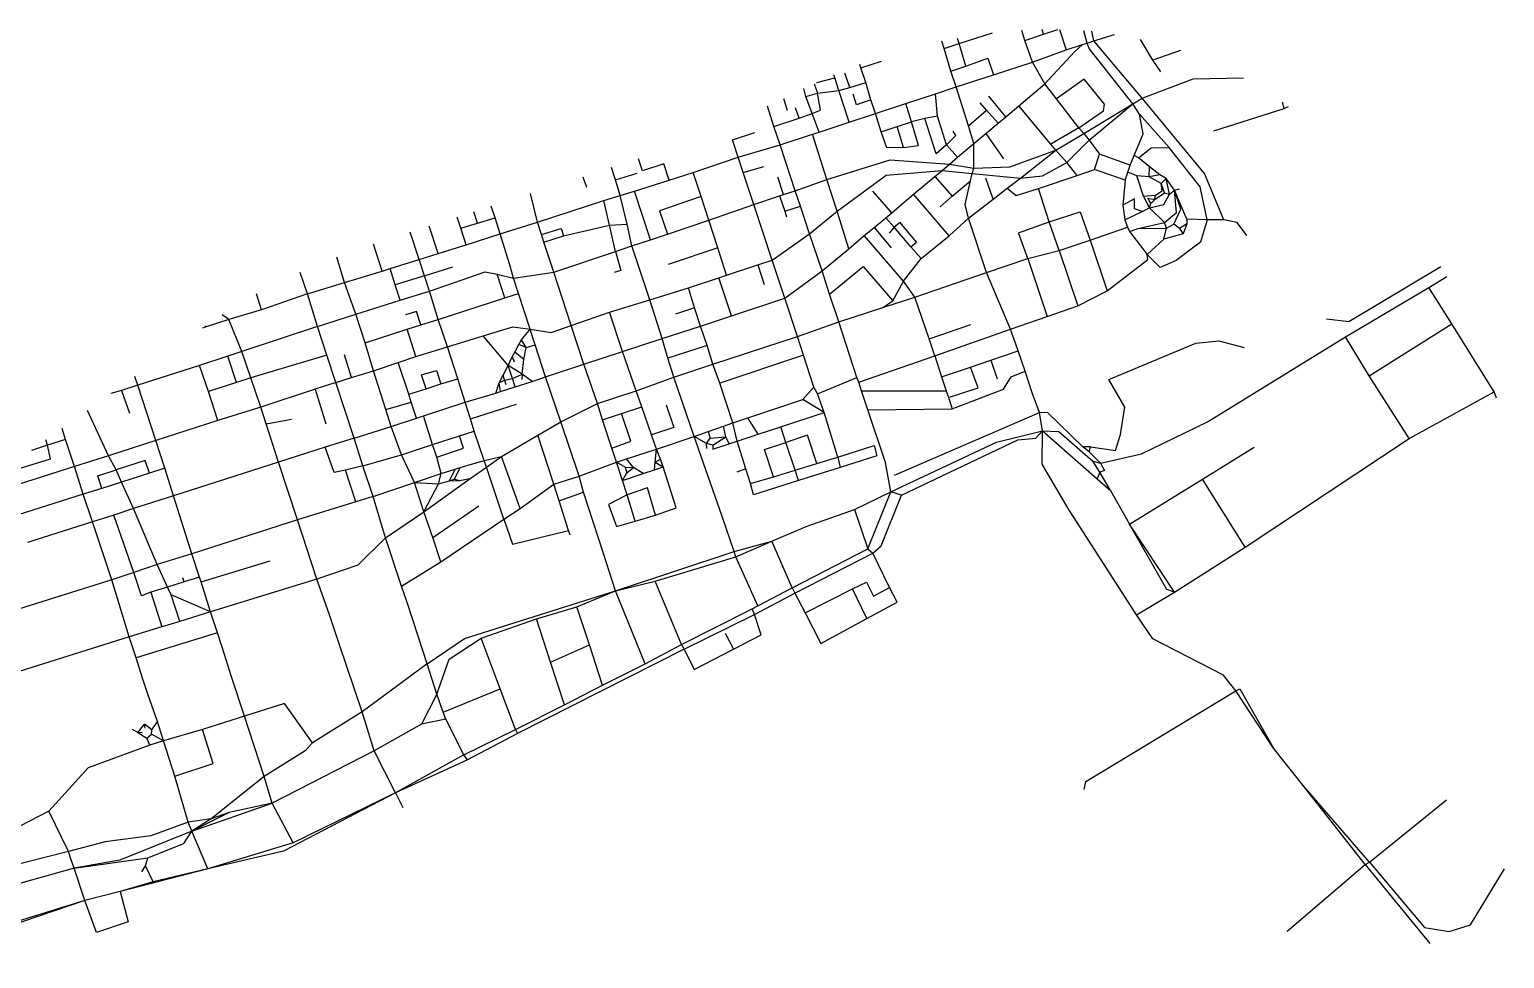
# Model space of a CAD drawing. Header units: metres. Extents: x 627817 to 633707, y 4830068 to 4835212.
# Drawn here: x 630000 to 633707, y 4832877 to 4835212 of the extents above; entities that cross this region are included whole.
import ezdxf

# ---------------------------------------------------------------- set-up
doc = ezdxf.new("R2010")
doc.units = ezdxf.units.M

msp = doc.modelspace()

# ---------------------------------------------------------------- linework, layer by layer
at = {"layer": 'ROADS'}
for points in [[(632336.3, 4835176.9), (632420.5, 4835204.1)], [(632501.5, 4835184.8), (632493.6, 4835209.5)], [(632501.5, 4835184.8), (632548.4, 4835200.8)], [(632548.4, 4835200.8), (632544.6, 4835212.2)], [(632548.4, 4835200.8), (632584.5, 4835212.2)], [(632588.7, 4835212), (632605.5, 4835160.7)], [(632657.8, 4835178.1), (632649.7, 4835209.1)], [(632674.9, 4835183.5), (632669.6, 4835208.1)], [(632674.9, 4835183.5), (632726.8, 4835199.8)], [(632298.8, 4835164.7), (632293.1, 4835183.1)], [(632298.8, 4835164.7), (632336.3, 4835176.9)], [(632315.5, 4835107.5), (632298.8, 4835164.7)], [(632336.3, 4835176.9), (632331.8, 4835189.9)], [(632353.2, 4835120.1), (632336.3, 4835176.9)], [(632521, 4835130.3), (632501.5, 4835184.8)], [(632605.5, 4835160.7), (632646.1, 4835174.4)], [(632626.9, 4835157.1), (632646.1, 4835174.4)], [(632646.1, 4835174.4), (632657.8, 4835178.1)], [(632657.8, 4835178.1), (632674.9, 4835183.5)], [(632662.6, 4835164.4), (632657.8, 4835178.1)], [(632772.5, 4835025.2), (632662.6, 4835164.4)], [(632796, 4835039.3), (632674.9, 4835183.5)], [(632822.9, 4835135.1), (632792.3, 4835187.5)], [(632089.4, 4835116), (632086.8, 4835124.2)], [(632089.4, 4835116), (632141.3, 4835132.6)], [(632353.2, 4835120.1), (632408.7, 4835140.3), (632422.7, 4835098.3)], [(632422.7, 4835098.3), (632521, 4835130.3)], [(632521, 4835130.3), (632605.5, 4835160.7)], [(632551.6, 4835076), (632521, 4835130.3)], [(632551.6, 4835076), (632626.9, 4835157.1)], [(632892.4, 4835159.3), (632822.9, 4835135.1)], [(632842.7, 4835106.1), (632822.9, 4835135.1)], [(631978.7, 4835079.3), (632024.2, 4835090.4)], [(632024.2, 4835090.4), (632022.6, 4835098.3)], [(632033.7, 4835058.6), (632024.2, 4835090.4)], [(632061.5, 4835066.2), (632048.8, 4835102.5)], [(632101.4, 4835078.8), (632089.4, 4835116)], [(632315.5, 4835107.5), (632353.2, 4835120.1)], [(632328.6, 4835067.7), (632315.5, 4835107.5)], [(632328.6, 4835067.7), (632422.7, 4835098.3)], [(632636.9, 4834965.4), (632699.3, 4835007.8), (632701.7, 4835024.6), (632650.4, 4835087.7), (632581.1, 4835037.7)], [(632796, 4835039.3), (632924.4, 4835088), (633050.6, 4835090.7)], [(631950.8, 4835043.5), (631946.2, 4835063.7)], [(631950.8, 4835043.5), (631980.1, 4835051.8)], [(631966.7, 4835000.9), (631988, 4835009.4), (631980.1, 4835051.8)], [(631971.8, 4835076), (631980.1, 4835051.8)], [(631980.1, 4835051.8), (632033.7, 4835058.6)], [(632033.7, 4835058.6), (632061.5, 4835066.2)], [(632059.5, 4834979), (632033.7, 4835058.6)], [(632061.5, 4835066.2), (632101.4, 4835078.8)], [(632114.2, 4835035.3), (632101.4, 4835078.8)], [(632202.3, 4835026), (632276.7, 4835050.3)], [(632276.7, 4835050.3), (632328.6, 4835067.7)], [(632282.2, 4834994.7), (632276.7, 4835050.3)], [(632359.7, 4834969.8), (632328.6, 4835067.7)], [(632486.4, 4835020.7), (632551.6, 4835076)], [(632581.1, 4835037.7), (632551.6, 4835076)], [(631870.6, 4834968.4), (631854.3, 4835019.7)], [(631894.8, 4835039.1), (631904, 4835009.8)], [(631934.1, 4834989.5), (631925.3, 4835015.7)], [(631966.7, 4835000.9), (631950.8, 4835043.5)], [(632114.2, 4835035.3), (632078.1, 4835023.2), (632070, 4835049.7)], [(632126.2, 4835000.7), (632114.2, 4835035.3)], [(632126.2, 4835000.7), (632202.3, 4835026)], [(632216.6, 4834980), (632202.3, 4835026)], [(632405.3, 4835009.7), (632389.2, 4835028.2)], [(632453.4, 4834992.9), (632410.8, 4835044.4)], [(632453.4, 4834992.9), (632486.4, 4835020.7)], [(632566.6, 4834923.7), (632486.4, 4835020.7)], [(632636.9, 4834965.4), (632581.1, 4835037.7)], [(632649.8, 4834950.6), (632772.5, 4835025.2)], [(632662.6, 4834934.2), (632772.5, 4835025.2)], [(632772.5, 4835025.2), (632785.2, 4835033.3)], [(632789.4, 4834999.7), (632772.5, 4835025.2)], [(632785.2, 4835033.3), (632796, 4835039.3)], [(633001.8, 4834733.4), (632953.1, 4834850), (632796, 4835039.3)], [(632976.1, 4834957.3), (633153.4, 4835014)], [(633153.4, 4835014), (633148.7, 4835029.2)], [(633153.4, 4835014), (633163.8, 4835018.3)], [(631870.6, 4834968.4), (631934.1, 4834989.5)], [(631934.1, 4834989.5), (631966.7, 4835000.9)], [(631984.4, 4834954), (631966.7, 4835000.9)], [(631984.4, 4834954), (632059.5, 4834979)], [(632059.5, 4834979), (632126.2, 4835000.7)], [(632140.7, 4834955.1), (632126.2, 4835000.7)], [(632180.5, 4834968.3), (632216.6, 4834980)], [(632196.7, 4834915.9), (632234.1, 4834920.5), (632216.6, 4834980)], [(632250, 4834988.5), (632216.6, 4834980)], [(632282.2, 4834994.7), (632250, 4834988.5)], [(632304.6, 4834922.6), (632278.2, 4834899.3), (632250, 4834988.5)], [(632304.6, 4834922.6), (632282.2, 4834994.7)], [(632359.7, 4834969.8), (632405.3, 4835009.7)], [(632403.4, 4834950.7), (632434.5, 4834977)], [(632434.5, 4834977), (632405.3, 4835009.7)], [(632434.5, 4834977), (632453.4, 4834992.9)], [(632776.5, 4834895.5), (632798.9, 4834950.2), (632789.4, 4834999.7)], [(632864.3, 4834915.8), (632789.4, 4834999.7)], [(631781, 4834891), (631766.5, 4834935.1), (631822.9, 4834953.3)], [(631886.4, 4834922), (631870.6, 4834968.4)], [(631886.4, 4834922), (631967.9, 4834948.8)], [(631967.9, 4834948.8), (631984.4, 4834954)], [(632004.2, 4834835.1), (631967.9, 4834948.8)], [(632140.7, 4834955.1), (632180.5, 4834968.3)], [(632196.7, 4834915.9), (632154.5, 4834914.7), (632140.7, 4834955.1)], [(632196.7, 4834915.9), (632180.5, 4834968.3)], [(632304.6, 4834922.6), (632328.1, 4834945.8), (632321.5, 4834956.3)], [(632373.3, 4834926), (632359.7, 4834969.8)], [(632373.3, 4834926), (632403.4, 4834950.7)], [(632403.4, 4834950.7), (632447.8, 4834887.1)], [(632636.9, 4834965.4), (632566.6, 4834923.7)], [(632579.6, 4834908.8), (632649.8, 4834950.6)], [(632649.8, 4834950.6), (632636.9, 4834965.4)], [(632649.8, 4834950.6), (632662.6, 4834934.2)], [(631781, 4834891), (631886.4, 4834922)], [(631924.4, 4834806.8), (631886.4, 4834922)], [(632332.2, 4834891.1), (632304.6, 4834922.6)], [(632332.2, 4834891.1), (632373.3, 4834926)], [(632373.4, 4834863.4), (632373.3, 4834926)], [(632373.4, 4834863.4), (632463.5, 4834866.9), (632579.6, 4834908.8)], [(632490.8, 4834838.2), (632579.6, 4834908.8)], [(632579.6, 4834908.8), (632566.6, 4834923.7)], [(632606.9, 4834877.9), (632579.6, 4834908.8)], [(632606.9, 4834877.9), (632662.6, 4834934.2)], [(632662.6, 4834934.2), (632689, 4834898.9)], [(632787.1, 4834890), (632818.9, 4834914.9), (632864.3, 4834915.8)], [(632959.2, 4834734), (632942.1, 4834816.7), (632864.3, 4834915.8)], [(631472.6, 4834834.1), (631462.6, 4834865.2)], [(631607.2, 4834833.5), (631594, 4834874.7), (631540.8, 4834857.3), (631530.3, 4834887)], [(631668.2, 4834852.9), (631781, 4834891)], [(631793.3, 4834852.4), (631781, 4834891)], [(631793.3, 4834852.4), (631845.4, 4834868.1)], [(632004.2, 4834835.1), (632162.9, 4834884.7), (632312, 4834873.7)], [(632293.8, 4834858.1), (632312, 4834873.7)], [(632312, 4834873.7), (632332.2, 4834891.1)], [(632312, 4834873.7), (632373.4, 4834863.4)], [(632490.8, 4834838.2), (632545.7, 4834844.8), (632606.9, 4834877.9)], [(632632.9, 4834845.4), (632606.9, 4834877.9)], [(632676.7, 4834860.6), (632689, 4834898.9)], [(632766.1, 4834870.8), (632689, 4834898.9)], [(632760.2, 4834853.4), (632766.1, 4834870.8)], [(632766.1, 4834870.8), (632776.5, 4834895.5)], [(632787.1, 4834890), (632776.5, 4834895.5)], [(632814.5, 4834867), (632787.1, 4834890)], [(632813.6, 4834841.5), (632814.5, 4834867)], [(632841, 4834847.1), (632814.5, 4834867)], [(631390.9, 4834842.2), (631399.8, 4834815.7)], [(631472.6, 4834834.1), (631527.2, 4834851)], [(631484.1, 4834794.6), (631472.6, 4834834.1)], [(631520.3, 4834805.9), (631607.2, 4834833.5)], [(631607.2, 4834833.5), (631668.2, 4834852.9)], [(631687.8, 4834792.2), (631668.2, 4834852.9)], [(631820.4, 4834772.4), (631793.3, 4834852.4)], [(631894.6, 4834797.5), (631880.5, 4834841.4)], [(631924.4, 4834806.8), (632004.2, 4834835.1)], [(632029.5, 4834755.8), (632004.2, 4834835.1)], [(632029.5, 4834755.8), (632152.6, 4834846.5), (632293.8, 4834858.1)], [(632221.2, 4834798.1), (632275.6, 4834843.1)], [(632275.6, 4834843.1), (632293.8, 4834858.1)], [(632275.6, 4834843.1), (632318.6, 4834793.3)], [(632293.8, 4834858.1), (632369.3, 4834850.2)], [(632318.6, 4834793.3), (632364.5, 4834831.8)], [(632360.1, 4834738.1), (632351.6, 4834772.6), (632364.5, 4834831.8)], [(632364.5, 4834831.8), (632369.3, 4834850.2)], [(632369.3, 4834850.2), (632373.4, 4834863.4)], [(632369.3, 4834850.2), (632490.8, 4834838.2)], [(632421.4, 4834785.5), (632403.6, 4834838.4)], [(632456.8, 4834813.6), (632490.8, 4834838.2)], [(632535.4, 4834812.6), (632632.9, 4834845.4)], [(632632.9, 4834845.4), (632676.7, 4834860.6)], [(632753.4, 4834833.5), (632676.7, 4834860.6)], [(632753.4, 4834833.5), (632747.9, 4834770.7)], [(632753.4, 4834833.5), (632760.2, 4834853.4)], [(632782.5, 4834844.8), (632760.2, 4834853.4)], [(632799.5, 4834793.3), (632782.5, 4834844.8)], [(632813.6, 4834841.5), (632782.5, 4834844.8)], [(632841, 4834847.1), (632813.6, 4834841.5)], [(632843.8, 4834825.1), (632813.6, 4834841.5)], [(632856.6, 4834837.3), (632841, 4834847.1)], [(632843.8, 4834825.1), (632856.6, 4834837.3)], [(632864.5, 4834798.6), (632856.6, 4834837.3)], [(632877.5, 4834808.1), (632856.6, 4834837.3)], [(631276.7, 4834728.3), (631259.4, 4834800.1)], [(631443.6, 4834782.6), (631484.1, 4834794.6)], [(631484.1, 4834794.6), (631520.3, 4834805.9)], [(631502.2, 4834722.9), (631484.1, 4834794.6)], [(631560.3, 4834683.4), (631520.3, 4834805.9)], [(631687.8, 4834792.2), (631583.6, 4834756.7), (631603.2, 4834698)], [(631707.6, 4834733.3), (631687.8, 4834792.2)], [(631820.4, 4834772.4), (631884.8, 4834794.2)], [(631884.8, 4834794.2), (631894.6, 4834797.5)], [(631884.8, 4834794.2), (631897.9, 4834755.6)], [(631894.6, 4834797.5), (631924.4, 4834806.8)], [(631937.2, 4834768.5), (631924.4, 4834806.8)], [(632166.8, 4834751.6), (632119.8, 4834805.8)], [(632166.8, 4834751.6), (632221.2, 4834798.1)], [(632310.9, 4834693.6), (632221.2, 4834798.1)], [(632318.6, 4834793.3), (632288.7, 4834766.8)], [(632421.4, 4834785.5), (632456.8, 4834813.6)], [(632456.8, 4834813.6), (632479.4, 4834795.1), (632535.4, 4834812.6)], [(632562.9, 4834728.4), (632535.4, 4834812.6)], [(632799.5, 4834793.3), (632829.3, 4834796.2)], [(632814.3, 4834764.3), (632799.5, 4834793.3)], [(632814.3, 4834764.3), (632850.3, 4834772.2), (632864.5, 4834798.6)], [(632828.1, 4834785), (632852.1, 4834801.7)], [(632828.1, 4834785), (632829.3, 4834796.2)], [(632829.3, 4834796.2), (632846.5, 4834806.5), (632843.8, 4834825.1)], [(632852.1, 4834801.7), (632843.8, 4834825.1)], [(632852.1, 4834801.7), (632864.5, 4834798.6)], [(632852.4, 4834727.5), (632882.2, 4834752.2), (632877.5, 4834808.1)], [(632864.5, 4834798.6), (632877.5, 4834808.1)], [(632875.7, 4834722.8), (632893.1, 4834760.9), (632877.5, 4834808.1)], [(632877.5, 4834808.1), (632889.7, 4834811.5)], [(632908.5, 4834735.6), (632877.5, 4834808.1)], [(631125.6, 4834725.6), (631116.7, 4834754.2)], [(631170.2, 4834739.1), (631160.4, 4834768.3)], [(631276.7, 4834728.3), (631443.6, 4834782.6)], [(631457.7, 4834720.6), (631443.6, 4834782.6)], [(631707.6, 4834733.3), (631820.4, 4834772.4)], [(631866.6, 4834632.2), (631820.4, 4834772.4)], [(631897.9, 4834755.6), (631937.2, 4834768.5)], [(631897.9, 4834755.6), (631902.3, 4834741.7)], [(631960.2, 4834698.3), (631937.2, 4834768.5)], [(631960.2, 4834698.3), (632029.5, 4834755.8)], [(632059, 4834661), (632029.5, 4834755.8)], [(632360.1, 4834738.1), (632421.4, 4834785.5)], [(632562.9, 4834728.4), (632640.2, 4834753.7), (632665.4, 4834682.7)], [(632796.6, 4834754.8), (632777.3, 4834761.8), (632777, 4834786.3), (632747.9, 4834770.7)], [(632747.9, 4834770.7), (632752.8, 4834733.6)], [(632752.8, 4834733.6), (632796.6, 4834754.8)], [(632796.6, 4834754.8), (632814.3, 4834764.3)], [(632818.2, 4834774.8), (632810.7, 4834787.9), (632828.1, 4834785)], [(632814.3, 4834764.3), (632818.2, 4834774.8)], [(632852.4, 4834727.5), (632814.3, 4834764.3)], [(632818.2, 4834774.8), (632828.1, 4834785)], [(631027.3, 4834648.9), (631004.8, 4834718.1)], [(631084, 4834713), (631075, 4834740.8)], [(631084, 4834713), (631125.6, 4834725.6)], [(631125.6, 4834725.6), (631170.2, 4834739.1)], [(631182.9, 4834698.8), (631170.2, 4834739.1)], [(631182.9, 4834698.8), (631276.7, 4834728.3)], [(631286.4, 4834697), (631276.7, 4834728.3)], [(631342.1, 4834693.3), (631457.7, 4834720.6)], [(631457.7, 4834720.6), (631502.2, 4834722.9)], [(631472.8, 4834654.5), (631457.7, 4834720.6)], [(631514, 4834668.5), (631502.2, 4834722.9)], [(631603.2, 4834698), (631707.6, 4834733.3)], [(631729.8, 4834663.8), (631707.6, 4834733.3)], [(632122.5, 4834714.4), (632152, 4834739.1)], [(632152, 4834739.1), (632166.8, 4834751.6)], [(632172.6, 4834715.2), (632152, 4834739.1)], [(632214.7, 4834665.8), (632229.1, 4834678), (632187.9, 4834727), (632172.6, 4834715.2)], [(632310.9, 4834693.6), (632360.1, 4834738.1)], [(632404.8, 4834601.5), (632360.1, 4834738.1)], [(632508.5, 4834636.5), (632485.5, 4834700.9), (632562.9, 4834728.4)], [(632587.9, 4834656.4), (632562.9, 4834728.4)], [(632752.8, 4834733.6), (632759.1, 4834715)], [(632786.1, 4834711.8), (632852.4, 4834727.5)], [(632959.2, 4834734), (632942.7, 4834677.3), (632881.3, 4834631.5), (632841.2, 4834613.8), (632809, 4834646.6)], [(632857.3, 4834713), (632852.4, 4834727.5)], [(632857.3, 4834713), (632875.7, 4834722.8)], [(632890.2, 4834712.3), (632875.7, 4834722.8)], [(632908.4, 4834724), (632890.2, 4834712.3)], [(632908.4, 4834724), (632899.2, 4834699)], [(632908.5, 4834735.6), (632908.4, 4834724)], [(632959.2, 4834734), (632908.5, 4834735.6)], [(632977.2, 4834733.5), (632959.2, 4834734)], [(633001.8, 4834733.4), (632977.2, 4834733.5)], [(633059, 4834694.2), (633034.8, 4834726.7), (633001.8, 4834733.4)], [(630979.6, 4834633.8), (630956.8, 4834702.6)], [(631097.6, 4834671.3), (631084, 4834713)], [(631097.6, 4834671.3), (631182.9, 4834698.8)], [(631206.2, 4834623), (631182.9, 4834698.8)], [(631286.4, 4834697), (631335.8, 4834712.4), (631342.1, 4834693.3)], [(631292.9, 4834677.8), (631286.4, 4834697)], [(631292.9, 4834677.8), (631342.1, 4834693.3)], [(631514, 4834668.5), (631560.3, 4834683.4)], [(631560.3, 4834683.4), (631603.2, 4834698)], [(631866.6, 4834632.2), (631960.2, 4834698.3)], [(631991.7, 4834605.4), (631960.2, 4834698.3)], [(632059, 4834661), (632098, 4834694.1)], [(632098, 4834694.1), (632122.5, 4834714.4)], [(632196.6, 4834579.3), (632098, 4834694.1)], [(632122.5, 4834714.4), (632165.8, 4834663.1)], [(632172.6, 4834715.2), (632160.3, 4834699.9)], [(632214.7, 4834665.8), (632172.6, 4834715.2)], [(632240.9, 4834636.3), (632310.9, 4834693.6)], [(632587.9, 4834656.4), (632665.4, 4834682.7)], [(632665.4, 4834682.7), (632759.1, 4834715)], [(632665.4, 4834682.7), (632708.5, 4834555.6)], [(632759.1, 4834715), (632764.2, 4834704.8)], [(632764.2, 4834704.8), (632786.1, 4834711.8)], [(632764.2, 4834704.8), (632809, 4834646.6)], [(632786.1, 4834711.8), (632857.3, 4834713)], [(632809, 4834646.6), (632850.9, 4834685.6)], [(632850.9, 4834685.6), (632857.3, 4834713)], [(632899.2, 4834699), (632850.9, 4834685.6)], [(632890.2, 4834712.3), (632899.2, 4834699)], [(630886.6, 4834604.6), (630864.6, 4834672.9)], [(630979.6, 4834633.8), (631027.3, 4834648.9)], [(631027.3, 4834648.9), (631097.6, 4834671.3)], [(631317.5, 4834602.5), (631292.9, 4834677.8)], [(631317.5, 4834602.5), (631472.8, 4834654.5)], [(631472.8, 4834654.5), (631486, 4834606.8), (631469.5, 4834601.4)], [(631472.8, 4834654.5), (631514, 4834668.5)], [(631558.8, 4834532.9), (631514, 4834668.5)], [(631729.8, 4834663.8), (631605.4, 4834621.8)], [(631752, 4834594.4), (631729.8, 4834663.8)], [(631991.7, 4834605.4), (632059, 4834661)], [(632240.9, 4834636.3), (632214.7, 4834665.8)], [(632508.5, 4834636.5), (632587.9, 4834656.4)], [(632587.9, 4834656.4), (632634.6, 4834517.3)], [(632708.5, 4834555.6), (632810.6, 4834634.4), (632809, 4834646.6)], [(630792, 4834576.2), (630772.2, 4834639.8)], [(630886.6, 4834604.6), (630906.3, 4834611.3)], [(630906.3, 4834611.3), (630979.6, 4834633.8)], [(630919.1, 4834570.6), (630906.3, 4834611.3)], [(630992.8, 4834593.3), (630979.6, 4834633.8)], [(630992.8, 4834593.3), (631063.6, 4834615.6)], [(631216.2, 4834587), (631206.2, 4834623)], [(631752, 4834594.4), (631830.4, 4834620.9)], [(631830.4, 4834620.9), (631866.6, 4834632.2)], [(631830.4, 4834620.9), (631846.2, 4834571)], [(631898.5, 4834536.6), (631866.6, 4834632.2)], [(631898.5, 4834536.6), (631991.7, 4834605.4)], [(632010.7, 4834547), (631991.7, 4834605.4)], [(632010.7, 4834547), (632095.4, 4834616.6), (632169.6, 4834530.6)], [(632196.6, 4834579.3), (632240.9, 4834636.3)], [(632404.8, 4834601.5), (632508.5, 4834636.5)], [(632508.5, 4834636.5), (632557.2, 4834491.2)], [(633259.7, 4834484.7), (633315.4, 4834478.2), (633546.8, 4834616.2)], [(630698.5, 4834547.5), (630680, 4834601.6)], [(630698.5, 4834547.5), (630792, 4834576.2)], [(630792, 4834576.2), (630886.6, 4834604.6)], [(630820.4, 4834496.9), (630792, 4834576.2)], [(630992.8, 4834593.3), (630919.1, 4834570.6)], [(630931.6, 4834531.9), (630919.1, 4834570.6)], [(631005.2, 4834554.6), (630992.8, 4834593.3)], [(631005.2, 4834554.6), (631145.5, 4834603.3)], [(631145.5, 4834603.3), (631175, 4834597.6)], [(631195, 4834537.6), (631175, 4834597.6)], [(631175, 4834597.6), (631216.2, 4834587)], [(631216.2, 4834587), (631317.5, 4834602.5)], [(631229.1, 4834548.6), (631216.2, 4834587)], [(631361.6, 4834468.4), (631317.5, 4834602.5)], [(631655.8, 4834563.2), (631732.2, 4834588)], [(631732.2, 4834588), (631752, 4834594.4)], [(631764.4, 4834492.3), (631732.2, 4834588)], [(632169.6, 4834530.6), (632196.6, 4834579.3)], [(632225.2, 4834539.8), (632196.6, 4834579.3)], [(632225.2, 4834539.8), (632404.8, 4834601.5)], [(632465.4, 4834459.2), (632404.8, 4834601.5)], [(633516.6, 4834563.8), (633561.5, 4834591.6)], [(630582.9, 4834507.9), (630570.2, 4834547.9)], [(630698.5, 4834547.5), (630582.9, 4834507.9)], [(630724, 4834465.7), (630698.5, 4834547.5)], [(630820.4, 4834496.9), (630931.6, 4834531.9)], [(630931.6, 4834531.9), (631005.2, 4834554.6)], [(631026.9, 4834483.5), (631005.2, 4834554.6)], [(631026.9, 4834483.5), (631195, 4834537.6)], [(631195, 4834537.6), (631229.1, 4834548.6)], [(631257.9, 4834458.9), (631229.1, 4834548.6)], [(631458, 4834501.6), (631558.8, 4834532.9)], [(631558.8, 4834532.9), (631655.8, 4834563.2)], [(631589.6, 4834435.3), (631558.8, 4834532.9)], [(631671.6, 4834512.3), (631655.8, 4834563.2)], [(631764.4, 4834492.3), (631898.5, 4834536.6)], [(631930.2, 4834440.8), (631898.5, 4834536.6)], [(632033.7, 4834477.2), (632010.7, 4834547)], [(632144.7, 4834513.6), (632225.2, 4834539.8)], [(632260.7, 4834434.4), (632225.2, 4834539.8)], [(632634.6, 4834517.3), (632708.5, 4834555.6)], [(633307.5, 4834439.9), (633516.6, 4834563.8)], [(633574, 4834472.8), (633516.6, 4834563.8)], [(630501.3, 4834483), (630484.3, 4834495.1)], [(630582.9, 4834507.9), (630501.3, 4834483)], [(630724, 4834465.7), (630820.4, 4834496.9)], [(630843.5, 4834424.8), (630820.4, 4834496.9)], [(630983.7, 4834470), (630972.8, 4834503.8), (630945.1, 4834495)], [(631361.6, 4834468.4), (631458, 4834501.6)], [(631490.7, 4834403.2), (631458, 4834501.6)], [(631671.6, 4834512.3), (631623.4, 4834496.5)], [(631686.5, 4834466.8), (631671.6, 4834512.3)], [(632033.7, 4834477.2), (632144.7, 4834513.6)], [(632144.7, 4834513.6), (632169.6, 4834530.6)], [(632557.2, 4834491.2), (632634.6, 4834517.3)], [(630441.9, 4834464.1), (630434.9, 4834461.9)], [(630501.3, 4834483), (630441.9, 4834464.1)], [(630441.9, 4834464.1), (630442.4, 4834467.2)], [(630533.9, 4834403.2), (630501.3, 4834483)], [(630724, 4834465.7), (630533.9, 4834403.2)], [(630747.2, 4834393.5), (630724, 4834465.7)], [(630843.5, 4834424.8), (630949.2, 4834458.7)], [(630949.2, 4834458.7), (630983.7, 4834470)], [(630971.2, 4834389.9), (630949.2, 4834458.7)], [(630983.7, 4834470), (631026.9, 4834483.5)], [(631050.5, 4834414.9), (631026.9, 4834483.5)], [(631139.8, 4834442.1), (631215.1, 4834464.7), (631257.9, 4834458.9)], [(631236.1, 4834432.5), (631257.9, 4834458.9)], [(631265.5, 4834434.9), (631257.9, 4834458.9)], [(631257.9, 4834458.9), (631311, 4834450.9)], [(631311, 4834450.9), (631361.6, 4834468.4)], [(631392.9, 4834371.3), (631361.6, 4834468.4)], [(631589.6, 4834435.3), (631686.5, 4834466.8)], [(631686.5, 4834466.8), (631764.4, 4834492.3)], [(631702.8, 4834418.2), (631686.5, 4834466.8)], [(631930.2, 4834440.8), (632033.7, 4834477.2)], [(632079.5, 4834337.2), (632033.7, 4834477.2)], [(632260.7, 4834434.4), (632365.9, 4834470.7)], [(632275, 4834391.9), (632465.4, 4834459.2)], [(632465.4, 4834459.2), (632557.2, 4834491.2)], [(632484.7, 4834404.5), (632465.4, 4834459.2)], [(633366.3, 4834341.4), (633574, 4834472.8)], [(633680.8, 4834301.5), (633574, 4834472.8)], [(630864.7, 4834354), (630843.5, 4834424.8)], [(631050.5, 4834414.9), (631139.8, 4834442.1)], [(631202.8, 4834368), (631139.8, 4834442.1)], [(631219.9, 4834401), (631229.8, 4834420.2)], [(631229.8, 4834420.2), (631236.1, 4834432.5)], [(631248.3, 4834412.8), (631229.8, 4834420.2)], [(631248.3, 4834412.8), (631236.1, 4834432.5)], [(631270.8, 4834419.4), (631265.5, 4834434.9)], [(631490.7, 4834403.2), (631589.6, 4834435.3)], [(631604.5, 4834386.2), (631589.6, 4834435.3)], [(631717, 4834370.8), (631930.2, 4834440.8)], [(631944.8, 4834393.9), (631930.2, 4834440.8)], [(632275, 4834391.9), (632260.7, 4834434.4)], [(632666.6, 4834163.3), (632729.4, 4834154.3), (632742.1, 4834194), (632752.5, 4834262.8), (632712.7, 4834332.3), (632931, 4834423.6), (632989.2, 4834429.9), (633052.7, 4834412.8)], [(632691.9, 4834122.2), (632794.2, 4834145.3), (632960.4, 4834225.9), (633307.5, 4834439.9)], [(633366.3, 4834341.4), (633307.5, 4834439.9)], [(630498.4, 4834391.5), (630427.1, 4834367.6)], [(630533.9, 4834403.2), (630498.4, 4834391.5)], [(630519.9, 4834325.1), (630498.4, 4834391.5)], [(630556.4, 4834336.5), (630533.9, 4834403.2)], [(630747.2, 4834393.5), (630556.4, 4834336.5)], [(630770, 4834324.7), (630747.2, 4834393.5)], [(630809.3, 4834337.7), (630791.4, 4834394.6)], [(630926.6, 4834375.5), (630971.2, 4834389.9)], [(630971.2, 4834389.9), (631050.5, 4834414.9)], [(631076.6, 4834334.5), (631050.5, 4834414.9)], [(631202.8, 4834368), (631213.4, 4834389.2)], [(631213.4, 4834389.2), (631219.9, 4834401)], [(631213.4, 4834389.2), (631218.4, 4834376.9)], [(631242.2, 4834382.7), (631219.9, 4834401)], [(631238.2, 4834345.6), (631242.2, 4834382.7)], [(631242.2, 4834382.7), (631248.3, 4834412.8)], [(631248.3, 4834412.8), (631270.8, 4834419.4)], [(631296.9, 4834339.1), (631270.8, 4834419.4)], [(631392.9, 4834371.3), (631490.7, 4834403.2)], [(631524.9, 4834303.7), (631490.7, 4834403.2)], [(631702.8, 4834418.2), (631604.5, 4834386.2)], [(631619.5, 4834338.3), (631604.5, 4834386.2)], [(631717, 4834370.8), (631702.8, 4834418.2)], [(631944.8, 4834393.9), (631734.6, 4834323.2)], [(631970.8, 4834313.6), (631944.8, 4834393.9)], [(632083.8, 4834325.5), (632275, 4834391.9)], [(632275, 4834391.9), (632292.3, 4834339.3)], [(632415.7, 4834381.1), (632484.7, 4834404.5)], [(632501.9, 4834353.1), (632484.7, 4834404.5)], [(630427.1, 4834367.6), (630272, 4834318.5)], [(630449.7, 4834302.4), (630427.1, 4834367.6)], [(630809.3, 4834337.7), (630864.7, 4834354)], [(630864.7, 4834354), (630926.6, 4834375.5)], [(630896, 4834256.8), (630864.7, 4834354)], [(630953, 4834296), (630926.6, 4834375.5)], [(630996.9, 4834309.3), (630985, 4834344.6), (631022.8, 4834355.4), (631033.4, 4834321.2)], [(631190.1, 4834343), (631202.8, 4834368)], [(631213.5, 4834335.3), (631202.8, 4834368)], [(631238.2, 4834345.6), (631202.8, 4834368)], [(631213.5, 4834335.3), (631238.2, 4834345.6)], [(631238.2, 4834345.6), (631237.5, 4834332.9)], [(631263.2, 4834327.5), (631238.2, 4834345.6)], [(631296.9, 4834339.1), (631392.9, 4834371.3)], [(631427.8, 4834272.1), (631392.9, 4834371.3)], [(631619.5, 4834338.3), (631717, 4834370.8)], [(631734.6, 4834323.2), (631717, 4834370.8)], [(632292.3, 4834339.3), (632364.5, 4834363.7)], [(632309.4, 4834287), (632383.9, 4834311.7), (632364.5, 4834363.7)], [(632318.6, 4834259.1), (632448.1, 4834307.8), (632466.8, 4834339), (632501.9, 4834353.1)], [(632364.5, 4834363.7), (632415.7, 4834381.1)], [(632415.7, 4834381.1), (632431.7, 4834333.8)], [(632519.6, 4834298.9), (632501.9, 4834353.1)], [(630272, 4834318.5), (630231.1, 4834305.2)], [(630272, 4834318.5), (630265.2, 4834339.7)], [(630317.5, 4834179.3), (630272, 4834318.5)], [(630519.9, 4834325.1), (630449.7, 4834302.4)], [(630556.4, 4834336.5), (630519.9, 4834325.1)], [(630581.3, 4834263), (630556.4, 4834336.5)], [(630770, 4834324.7), (630718.1, 4834308)], [(630770, 4834324.7), (630809.3, 4834337.7)], [(630815.7, 4834185.1), (630770, 4834324.7)], [(630953, 4834296), (630996.9, 4834309.3)], [(630996.9, 4834309.3), (631033.4, 4834321.2)], [(631033.4, 4834321.2), (631076.6, 4834334.5)], [(631094.7, 4834275.5), (631076.6, 4834334.5)], [(631172.1, 4834298.2), (631180.2, 4834323.7)], [(631180.2, 4834323.7), (631190.1, 4834343)], [(631180.2, 4834323.7), (631194.1, 4834330.7)], [(631184.1, 4834302), (631180.2, 4834323.7)], [(631184.1, 4834302), (631220.6, 4834313.7)], [(631194.1, 4834330.7), (631190.1, 4834343)], [(631194.1, 4834330.7), (631213.5, 4834335.3)], [(631194.1, 4834330.7), (631197.5, 4834320.3)], [(631220.6, 4834313.7), (631213.5, 4834335.3)], [(631220.6, 4834313.7), (631263.2, 4834327.5)], [(631263.2, 4834327.5), (631296.9, 4834339.1)], [(631335.4, 4834225.7), (631296.9, 4834339.1)], [(631524.9, 4834303.7), (631619.5, 4834338.3)], [(631670.2, 4834189.5), (631619.5, 4834338.3)], [(631767.3, 4834223.6), (631734.6, 4834323.2)], [(631943.1, 4834282.1), (631970.8, 4834313.6)], [(631980.1, 4834296.2), (631970.8, 4834313.6)], [(631980.1, 4834296.2), (632079.5, 4834337.2)], [(632083.8, 4834325.5), (632079.5, 4834337.2)], [(632090.7, 4834304.3), (632083.8, 4834325.5)], [(632292.3, 4834339.3), (632303.8, 4834304)], [(633467.3, 4834183.9), (633366.3, 4834341.4)], [(630231.1, 4834305.2), (630204.9, 4834296.9)], [(630231.1, 4834305.2), (630251.2, 4834247.7)], [(630473, 4834229.2), (630449.7, 4834302.4)], [(630718.1, 4834308), (630581.3, 4834263)], [(630718.1, 4834308), (630744.5, 4834221.2)], [(630896, 4834256.8), (630959.3, 4834275.7)], [(630959.3, 4834275.7), (630953, 4834296)], [(630973, 4834235.3), (630959.3, 4834275.7)], [(630990.5, 4834240.8), (631094.7, 4834275.5)], [(631094.7, 4834275.5), (631172.1, 4834298.2)], [(631108, 4834233.4), (631094.7, 4834275.5)], [(631172.1, 4834298.2), (631184.1, 4834302)], [(631335.4, 4834225.7), (631427.8, 4834272.1)], [(631427.8, 4834272.1), (631524.9, 4834303.7)], [(631440.2, 4834231.4), (631427.8, 4834272.1)], [(631539.2, 4834263.4), (631524.9, 4834303.7)], [(631805.3, 4834235.9), (631943.1, 4834282.1)], [(631997, 4834249.8), (631943.1, 4834282.1)], [(631997, 4834249.8), (631980.1, 4834296.2)], [(632106.6, 4834256.2), (632090.7, 4834304.3)], [(632090.7, 4834304.3), (632303.8, 4834304)], [(632303.8, 4834304), (632309.4, 4834287)], [(632309.4, 4834287), (632318.6, 4834259.1)], [(632538.5, 4834249.3), (632519.6, 4834298.9)], [(633467.3, 4834183.9), (633680.8, 4834301.5)], [(633680.8, 4834301.5), (633682.5, 4834302.5)], [(633686.4, 4834285.4), (633680.8, 4834301.5)], [(630198.3, 4834141), (630145.8, 4834254.9)], [(630581.3, 4834263), (630473, 4834229.2)], [(630594.9, 4834220.7), (630581.3, 4834263)], [(630908.9, 4834214.4), (630896, 4834256.8)], [(630908.9, 4834214.4), (630973, 4834235.3)], [(630973, 4834235.3), (630990.5, 4834240.8)], [(631013.1, 4834168.8), (630990.5, 4834240.8)], [(631108, 4834233.4), (631223.9, 4834270.7)], [(631440.2, 4834231.4), (631488.2, 4834246.9)], [(631463.4, 4834160.3), (631511.3, 4834177.9), (631488.2, 4834246.9)], [(631488.2, 4834246.9), (631539.2, 4834263.4)], [(631563.5, 4834193.8), (631539.2, 4834263.4)], [(631600, 4834268.9), (631619.1, 4834212), (631563.5, 4834193.8)], [(631767.3, 4834223.6), (631805.3, 4834235.9)], [(631831.3, 4834194.7), (631805.3, 4834235.9)], [(631888.1, 4834213.7), (631997, 4834249.8)], [(632031.4, 4834137.5), (631997, 4834249.8)], [(632106.6, 4834256.2), (632318.6, 4834259.1)], [(632150.9, 4834124.2), (632106.6, 4834256.2)], [(632173.7, 4834092.3), (632538.5, 4834249.3)], [(632538.5, 4834249.3), (632557.2, 4834250.6), (632646.9, 4834163.3)], [(632545.4, 4834203.5), (632538.5, 4834249.3)], [(630090.7, 4834181.7), (630082.1, 4834209.7)], [(630473, 4834229.2), (630317.5, 4834179.3)], [(630594.9, 4834220.7), (630658.5, 4834232.5)], [(630625.7, 4834124.7), (630594.9, 4834220.7)], [(630815.7, 4834185.1), (630908.9, 4834214.4)], [(630934.7, 4834142.9), (630908.9, 4834214.4)], [(631080.8, 4834190.9), (631117.7, 4834202.7)], [(631117.7, 4834202.7), (631108, 4834233.4)], [(631143, 4834129.2), (631117.7, 4834202.7)], [(631277.5, 4834192.4), (631335.4, 4834225.7)], [(631381.2, 4834089.6), (631335.4, 4834225.7)], [(631463.4, 4834160.3), (631440.2, 4834231.4)], [(631670.2, 4834189.5), (631705.2, 4834201.8)], [(631705.2, 4834201.8), (631743.9, 4834215.3)], [(631705.2, 4834201.8), (631710.8, 4834185.3)], [(631743.9, 4834215.3), (631767.3, 4834223.6)], [(631750.2, 4834188.5), (631743.9, 4834215.3)], [(631778.4, 4834177.1), (631767.3, 4834223.6)], [(631831.3, 4834194.7), (631888.1, 4834213.7)], [(631900.8, 4834174.2), (631888.1, 4834213.7)], [(632164.6, 4834050), (632430.4, 4834174.9), (632545.4, 4834203.5)], [(632191.5, 4834041.6), (632484.1, 4834180.7), (632529.4, 4834185.1), (632545.4, 4834203.5)], [(632612.9, 4834004.3), (632545.2, 4834119.9), (632545.4, 4834203.5)], [(632545.4, 4834203.5), (632682.9, 4834082.7)], [(632545.4, 4834203.5), (632587.2, 4834201.5), (632672.2, 4834127.3)], [(629939.4, 4834097.6), (630053.2, 4834133.1), (630045.3, 4834167.3)], [(630045.3, 4834167.3), (630005, 4834154.1)], [(630045.3, 4834167.3), (630041.4, 4834180.9)], [(630090.7, 4834181.7), (630045.3, 4834167.3)], [(630112.9, 4834113.7), (630090.7, 4834181.7)], [(630317.5, 4834179.3), (630198.3, 4834141)], [(630340.3, 4834109.2), (630317.5, 4834179.3)], [(630743.4, 4834162.5), (630625.7, 4834124.7)], [(630815.7, 4834185.1), (630743.4, 4834162.5)], [(630793.9, 4834104.9), (630765.5, 4834098.5), (630743.4, 4834162.5)], [(630837.9, 4834115.7), (630815.7, 4834185.1)], [(630934.7, 4834142.9), (631013.1, 4834168.8)], [(631013.1, 4834168.8), (631080.8, 4834190.9)], [(631023.7, 4834137.5), (631013.1, 4834168.8)], [(631023.7, 4834137.5), (631090.6, 4834159.9), (631080.8, 4834190.9)], [(631186.6, 4834139), (631277.5, 4834192.4)], [(631317.8, 4834069.3), (631277.5, 4834192.4)], [(631475.1, 4834124.6), (631463.4, 4834160.3)], [(631576.1, 4834157.6), (631563.5, 4834193.8)], [(631576.1, 4834157.6), (631670.2, 4834189.5)], [(631740.1, 4833990.4), (631670.2, 4834189.5)], [(631701.3, 4834172), (631670.2, 4834189.5)], [(631701.3, 4834172), (631710.8, 4834185.3)], [(631716.9, 4834167.4), (631701.3, 4834172)], [(631702.3, 4834158.9), (631701.3, 4834172)], [(631710.8, 4834185.3), (631750.2, 4834188.5)], [(631716.9, 4834167.4), (631750.2, 4834188.5)], [(631716.9, 4834167.4), (631717.6, 4834157), (631758.5, 4834170.5)], [(631758.5, 4834170.5), (631750.2, 4834188.5)], [(631758.5, 4834170.5), (631778.4, 4834177.1)], [(631778.4, 4834177.1), (631831.3, 4834194.7)], [(631800.2, 4834107.7), (631778.4, 4834177.1)], [(631870.1, 4834088.1), (631846.8, 4834156.4), (631900.8, 4834174.2)], [(631978.9, 4834121.3), (631955.4, 4834192.8), (631900.8, 4834174.2)], [(631924.6, 4834104.3), (631900.8, 4834174.2)], [(632031.4, 4834137.5), (632122.4, 4834166.2), (632129.6, 4834140.8), (632037.4, 4834111)], [(632663.3, 4834150.6), (632646.9, 4834163.3)], [(632666.6, 4834163.3), (632646.9, 4834163.3)], [(632663.3, 4834150.6), (632666.6, 4834163.3)], [(632947.8, 4834082.3), (633077.7, 4834162.4)], [(633054.8, 4833910.9), (633467.3, 4834183.9)], [(630198.3, 4834141), (630112.9, 4834113.7)], [(630217.7, 4834105.3), (630198.3, 4834141)], [(630301.3, 4834096.8), (630291, 4834128.9), (630217.7, 4834105.3)], [(630625.7, 4834124.7), (630362.3, 4834039.9)], [(630673.5, 4833979.7), (630625.7, 4834124.7)], [(630837.9, 4834115.7), (630934.7, 4834142.9)], [(630967.4, 4834073.7), (630934.7, 4834142.9)], [(631034.7, 4834096.3), (631023.7, 4834137.5)], [(631082.6, 4834111.6), (631143, 4834129.2)], [(631143, 4834129.2), (631186.6, 4834139)], [(631148.4, 4834112.1), (631143, 4834129.2)], [(631148.4, 4834112.1), (631186.6, 4834139)], [(631233.3, 4834008.5), (631186.6, 4834139)], [(631381.2, 4834089.6), (631475.1, 4834124.6)], [(631475.1, 4834124.6), (631500.7, 4834132.9)], [(631490.4, 4834078.9), (631475.1, 4834124.6)], [(631496.7, 4834111.8), (631475.1, 4834124.6)], [(631500.7, 4834132.9), (631576.1, 4834157.6)], [(631517.9, 4834111), (631500.7, 4834132.9)], [(631570.6, 4834105.8), (631572.4, 4834124.4)], [(631572.4, 4834124.4), (631576.1, 4834157.6)], [(631572.4, 4834124.4), (631586, 4834132.5)], [(631572.4, 4834124.4), (631592.9, 4834113.3)], [(631586, 4834132.5), (631576.1, 4834157.6)], [(631592.9, 4834113.3), (631586, 4834132.5)], [(631978.9, 4834121.3), (632031.4, 4834137.5)], [(632031.4, 4834137.5), (632037.4, 4834111)], [(632164.6, 4834050), (632150.9, 4834124.2)], [(632691.9, 4834122.2), (632663.3, 4834150.6)], [(632689.6, 4834099.4), (632672.2, 4834127.3)], [(632672.2, 4834127.3), (632691.9, 4834122.2)], [(630112.9, 4834113.7), (629950.5, 4834061.5)], [(630134.6, 4834044.2), (630112.9, 4834113.7)], [(630182.2, 4834058.2), (630172, 4834090.5), (630217.7, 4834105.3)], [(630231.4, 4834074.5), (630217.7, 4834105.3)], [(630301.3, 4834096.8), (630231.4, 4834074.5)], [(630340.3, 4834109.2), (630301.3, 4834096.8)], [(630362.3, 4834039.9), (630340.3, 4834109.2)], [(630837.9, 4834115.7), (630793.9, 4834104.9)], [(630820.5, 4834024.6), (630793.9, 4834104.9)], [(630863.5, 4834038.7), (630837.9, 4834115.7)], [(630967.4, 4834073.7), (631034.7, 4834096.3)], [(631028, 4834070.3), (631034.7, 4834096.3)], [(631034.7, 4834096.3), (631069.5, 4834107.2)], [(631055.2, 4834078.1), (631069.5, 4834107.2)], [(631068.2, 4834082.3), (631082.6, 4834111.6)], [(631069.5, 4834107.2), (631082.6, 4834111.6)], [(631107.8, 4834083.8), (631148.4, 4834112.1)], [(631191.8, 4833981.2), (631148.4, 4834112.1)], [(631317.8, 4834069.3), (631381.2, 4834089.6)], [(631392.3, 4834049.6), (631381.2, 4834089.6)], [(631490.4, 4834078.9), (631500.9, 4834097.5)], [(631490.4, 4834078.9), (631541.9, 4834096.2)], [(631496.7, 4834111.8), (631500.9, 4834097.5)], [(631496.7, 4834111.8), (631517.9, 4834111)], [(631500.9, 4834097.5), (631517.9, 4834111)], [(631541.9, 4834096.2), (631517.9, 4834111)], [(631541.9, 4834096.2), (631570.6, 4834105.8)], [(631570.6, 4834105.8), (631592.9, 4834113.3)], [(631573.1, 4833991.6), (631625.1, 4834010.3), (631592.9, 4834113.3)], [(631800.2, 4834107.7), (631777.7, 4834099.5)], [(631811.7, 4834070.7), (631800.2, 4834107.7)], [(631811.7, 4834070.7), (631870.1, 4834088.1)], [(631870.1, 4834088.1), (631924.6, 4834104.3)], [(631924.6, 4834104.3), (631978.9, 4834121.3)], [(631932.4, 4834078.6), (631924.6, 4834104.3)], [(632037.4, 4834111), (631932.4, 4834078.6)], [(632689.6, 4834099.4), (632682.9, 4834082.7)], [(632691.9, 4834122.2), (632701.3, 4834103.9), (632689.6, 4834099.4)], [(632716.5, 4834053.8), (632689.6, 4834099.4)], [(630182.2, 4834058.2), (630134.6, 4834044.2)], [(630231.4, 4834074.5), (630182.2, 4834058.2)], [(630261.4, 4834008.1), (630231.4, 4834074.5)], [(630863.5, 4834038.7), (630967.4, 4834073.7)], [(630991.2, 4834000), (630967.4, 4834073.7)], [(630967.4, 4834073.7), (631028, 4834070.3)], [(630991.2, 4834000), (631107.8, 4834083.8)], [(630991.2, 4834000), (631028, 4834070.3)], [(631028, 4834070.3), (631055.2, 4834078.1)], [(631055.2, 4834078.1), (631068.2, 4834082.3)], [(631055.2, 4834078.1), (631080.6, 4834078.6)], [(631068.2, 4834082.3), (631080.6, 4834078.6)], [(631080.6, 4834078.6), (631107.8, 4834083.8)], [(631233.3, 4834008.5), (631317.8, 4834069.3)], [(631330.9, 4834027.1), (631317.8, 4834069.3)], [(631330.9, 4834027.1), (631392.3, 4834049.6)], [(631442.6, 4833894.8), (631392.3, 4834049.6)], [(631502, 4834043), (631490.4, 4834078.9)], [(631573.1, 4833991.6), (631553, 4834060.3), (631502, 4834043)], [(631932.4, 4834078.6), (631819.3, 4834042.4), (631811.7, 4834070.7)], [(632073, 4834005.9), (632164.6, 4834050)], [(632106.8, 4833906.9), (632164.6, 4834050)], [(632191.5, 4834041.6), (632164.6, 4834050)], [(632682.9, 4834082.7), (632716.5, 4834053.8)], [(632716.5, 4834053.8), (632764.7, 4833968.5)], [(632764.7, 4833968.5), (632947.8, 4834082.3)], [(633054.8, 4833910.9), (632947.8, 4834082.3)], [(630134.6, 4834044.2), (629971.6, 4833992.4)], [(630158.7, 4833975), (630134.6, 4834044.2)], [(630362.3, 4834039.9), (630261.4, 4834008.1)], [(630408.1, 4833893.9), (630362.3, 4834039.9)], [(630820.5, 4834024.6), (630673.5, 4833979.7)], [(630863.5, 4834038.7), (630820.5, 4834024.6)], [(630894.8, 4833934.1), (630863.5, 4834038.7)], [(631013.5, 4833935), (631128.9, 4834015.2)], [(631355, 4833953.1), (631330.9, 4834027.1)], [(631502, 4834043), (631454.9, 4834018.4), (631475.1, 4833962.9), (631522.1, 4833976.6)], [(631522.1, 4833976.6), (631502, 4834043)], [(632119.6, 4833895.6), (632140.6, 4833914.6), (632191.5, 4834041.6)], [(630158.7, 4833975), (629995.2, 4833922.7)], [(630211.7, 4833991.6), (630158.7, 4833975)], [(630206.7, 4833829.3), (630158.7, 4833975)], [(630261.4, 4834008.1), (630211.7, 4833991.6)], [(630262.6, 4833847.6), (630211.7, 4833991.6)], [(630321.2, 4833867.2), (630261.4, 4834008.1)], [(630673.5, 4833979.7), (630408.1, 4833893.9)], [(630722.5, 4833831), (630673.5, 4833979.7)], [(630894.8, 4833934.1), (630991.2, 4834000)], [(631013.5, 4833935), (630991.2, 4834000)], [(631033.9, 4833874.4), (631191.8, 4833981.2)], [(631191.8, 4833981.2), (631233.3, 4834008.5)], [(631191.8, 4833981.2), (631214.3, 4833918.8), (631355, 4833953.1)], [(631522.1, 4833976.6), (631573.1, 4833991.6)], [(631770.9, 4833899.9), (631740.1, 4833990.4)], [(631952, 4833962.6), (632073, 4834005.9)], [(632073, 4834005.9), (632106.8, 4833906.9)], [(632632.5, 4833973.3), (632612.9, 4834004.3)], [(631359, 4833940.9), (631355, 4833953.1)], [(631865.9, 4833926.5), (631952, 4833962.6)], [(632782, 4833740.8), (632632.5, 4833973.3)], [(632877.3, 4833797.9), (632858.6, 4833804.8), (632764.7, 4833968.5)], [(632877.3, 4833797.9), (632764.7, 4833968.5)], [(630894.8, 4833934.1), (630825, 4833865.7), (630722.5, 4833831)], [(630935.2, 4833812.6), (630894.8, 4833934.1)], [(631033.9, 4833874.4), (631013.5, 4833935)], [(631770.9, 4833899.9), (631865.9, 4833926.5)], [(631775.2, 4833886.8), (631865.9, 4833926.5)], [(631916.7, 4833808.6), (631865.9, 4833926.5)], [(631916.7, 4833808.6), (632106.8, 4833906.9)], [(632106.8, 4833906.9), (632119.6, 4833895.6)], [(632877.3, 4833797.9), (633054.8, 4833910.9)], [(630321.2, 4833867.2), (630262.6, 4833847.6)], [(630408.1, 4833893.9), (630321.2, 4833867.2)], [(630347.1, 4833810.4), (630321.2, 4833867.2)], [(630427.4, 4833836), (630408.1, 4833893.9)], [(630431.4, 4833823.9), (630604.9, 4833876.9)], [(630935.2, 4833812.6), (631033.9, 4833874.4)], [(631473, 4833801.4), (631442.6, 4833894.8)], [(631473, 4833801.4), (631770.9, 4833899.9)], [(631572.5, 4833825.6), (631775.2, 4833886.8)], [(631775.2, 4833886.8), (631770.9, 4833899.9)], [(631830.1, 4833763.3), (631775.2, 4833886.8)], [(631923.3, 4833795.7), (632119.6, 4833895.6)], [(632161.5, 4833809.3), (632119.6, 4833895.6)], [(630206.7, 4833829.3), (629912.7, 4833737)], [(630262.6, 4833847.6), (630206.7, 4833829.3)], [(630250.8, 4833685.6), (630206.7, 4833829.3)], [(630304.7, 4833797.7), (630281.5, 4833788.7), (630262.6, 4833847.6)], [(630388.8, 4833824.1), (630385.7, 4833834)], [(630427.4, 4833836), (630388.8, 4833824.1)], [(630431.4, 4833823.9), (630427.4, 4833836)], [(630722.5, 4833831), (630454.9, 4833748.6)], [(630754.3, 4833740.6), (630722.5, 4833831)], [(630347.1, 4833810.4), (630304.7, 4833797.7)], [(630304.7, 4833797.7), (630332.8, 4833710.9)], [(630388.8, 4833824.1), (630347.1, 4833810.4)], [(630356.2, 4833791.5), (630347.1, 4833810.4)], [(630378.3, 4833723.9), (630356.2, 4833791.5)], [(630454.9, 4833748.6), (630356.2, 4833791.5)], [(630454.9, 4833748.6), (630431.4, 4833823.9)], [(630948, 4833774.6), (630935.2, 4833812.6)], [(630999.5, 4833617.8), (631093.4, 4833681.4), (631473, 4833801.4)], [(631375.5, 4833760.9), (631473, 4833801.4)], [(631473, 4833801.4), (631572.5, 4833825.6)], [(631547.4, 4833618.1), (631473, 4833801.4)], [(631638.9, 4833666.5), (631572.5, 4833825.6)], [(631821.9, 4833741.5), (631923.3, 4833795.7)], [(631830.1, 4833763.3), (631916.7, 4833808.6)], [(631916.7, 4833808.6), (631923.3, 4833795.7)], [(631923.3, 4833795.7), (631949, 4833745.9)], [(631949, 4833745.9), (632068.1, 4833806)], [(632068.1, 4833806), (632103.1, 4833823.3), (632120.7, 4833788), (632161.5, 4833809.3)], [(632104.4, 4833731.5), (632068.1, 4833806)], [(632104.4, 4833731.5), (632180.9, 4833772.8), (632161.5, 4833809.3)], [(632782, 4833740.8), (632877.3, 4833797.9)], [(630964.1, 4833725.8), (630948, 4833774.6)], [(631274, 4833730.6), (631375.5, 4833760.9)], [(631407.1, 4833665.9), (631375.5, 4833760.9)], [(631638.9, 4833666.5), (631816.5, 4833756.4)], [(631816.5, 4833756.4), (631830.1, 4833763.3)], [(631821.9, 4833741.5), (631816.5, 4833756.4)], [(630378.3, 4833723.9), (630332.8, 4833710.9)], [(630454.9, 4833748.6), (630378.3, 4833723.9)], [(630472.5, 4833696.1), (630454.9, 4833748.6)], [(630778.7, 4833668.4), (630754.3, 4833740.6)], [(630999.5, 4833617.8), (630964.1, 4833725.8)], [(631135, 4833681.9), (631274, 4833730.6)], [(631309.7, 4833621.6), (631274, 4833730.6)], [(631645.4, 4833654.9), (631821.9, 4833741.5)], [(631768.9, 4833654.4), (631838.5, 4833690.5), (631821.9, 4833741.5)], [(631949, 4833745.9), (631988.8, 4833668.9), (632104.4, 4833731.5)], [(633031.9, 4833549.6), (633000.9, 4833589.4), (632822.8, 4833681), (632782, 4833740.8)], [(630250.8, 4833685.6), (629958.2, 4833593.5)], [(630332.8, 4833710.9), (630250.8, 4833685.6)], [(630268.2, 4833632.5), (630250.8, 4833685.6)], [(630472.5, 4833696.1), (630268.2, 4833632.5)], [(630485.4, 4833657.2), (630472.5, 4833696.1)], [(631023.8, 4833541.6), (631054.6, 4833629.6), (631135, 4833681.9)], [(631182.8, 4833555), (631135, 4833681.9)], [(631748.3, 4833694.5), (631768.9, 4833654.4)], [(630508, 4833585), (630485.4, 4833657.2)], [(630836.2, 4833497.5), (630778.7, 4833668.4)], [(631645.4, 4833654.9), (631226.4, 4833442.3)], [(631309.7, 4833621.6), (631407.1, 4833665.9)], [(631439.7, 4833564.4), (631407.1, 4833665.9)], [(631547.4, 4833618.1), (631638.9, 4833666.5)], [(631638.9, 4833666.5), (631645.4, 4833654.9)], [(631645.4, 4833654.9), (631670.8, 4833603.6), (631768.9, 4833654.4)], [(630284.5, 4833581.7), (630268.2, 4833632.5)], [(630999.5, 4833617.8), (630836.2, 4833497.5)], [(631023.8, 4833541.6), (630999.5, 4833617.8)], [(631344.7, 4833514.4), (631309.7, 4833621.6)], [(631439.7, 4833564.4), (631547.4, 4833618.1)], [(630298.7, 4833539.3), (630284.5, 4833581.7)], [(630540.3, 4833485.9), (630508, 4833585)], [(630322.2, 4833473.1), (630298.7, 4833539.3)], [(631023.8, 4833541.6), (630985.4, 4833466.2)], [(631039.5, 4833496.6), (631023.8, 4833541.6)], [(631039.5, 4833496.6), (631182.8, 4833555)], [(631221.5, 4833452.4), (631182.8, 4833555)], [(631344.7, 4833514.4), (631439.7, 4833564.4)], [(632650.1, 4833302), (632654.6, 4833321.9), (633031.9, 4833549.6)], [(633031.9, 4833549.6), (633041.8, 4833555.3), (633126, 4833405.8)], [(633126, 4833405.8), (633031.9, 4833549.6)], [(630711.2, 4833419.3), (630641, 4833517.9), (630540.3, 4833485.9)], [(630836.2, 4833497.5), (630711.2, 4833419.3)], [(630865.9, 4833399.5), (630836.2, 4833497.5)], [(631046.1, 4833479), (631039.5, 4833496.6)], [(631221.5, 4833452.4), (631344.7, 4833514.4)], [(630272.1, 4833445.5), (630289.2, 4833466.3)], [(630307.5, 4833452.3), (630289.2, 4833466.3)], [(630291.1, 4833456.4), (630289.2, 4833466.3)], [(630307.5, 4833452.3), (630322.2, 4833473.1)], [(630337.2, 4833423.9), (630322.2, 4833473.1)], [(630540.3, 4833485.9), (630434.8, 4833453.1)], [(630589.6, 4833334.9), (630540.3, 4833485.9)], [(630985.4, 4833466.2), (630865.9, 4833399.5)], [(631046.1, 4833479), (630985.4, 4833466.2)], [(631091.8, 4833389), (631046.1, 4833479)], [(630272.1, 4833445.5), (630258.8, 4833453.1)], [(630272.1, 4833445.5), (630283.4, 4833446.3)], [(630272.1, 4833445.5), (630294.6, 4833430.7)], [(630294.6, 4833430.7), (630306.3, 4833440.9)], [(630302.4, 4833413.5), (630294.6, 4833430.7)], [(630337.2, 4833423.9), (630302.4, 4833413.5)], [(630306.3, 4833440.9), (630307.5, 4833452.3)], [(630337.2, 4833423.9), (630306.3, 4833440.9)], [(630434.8, 4833453.1), (630337.2, 4833423.9)], [(630365.4, 4833335.8), (630337.2, 4833423.9)], [(630365.4, 4833335.8), (630462, 4833367), (630434.8, 4833453.1)], [(630711.2, 4833419.3), (630693.1, 4833398.9)], [(631091.8, 4833389), (631221.5, 4833452.4)], [(631226.4, 4833442.3), (631100.4, 4833376.7)], [(631221.5, 4833452.4), (631226.4, 4833442.3)], [(630302.4, 4833413.5), (630147.9, 4833356.7), (630049, 4833247.8)], [(630693.1, 4833398.9), (630589.6, 4833334.9)], [(630865.9, 4833399.5), (630610, 4833267.5)], [(630920.1, 4833293.4), (630865.9, 4833399.5)], [(631091.8, 4833389), (630920.1, 4833293.4)], [(631100.4, 4833376.7), (631091.8, 4833389)], [(633201.1, 4833312.2), (633126, 4833405.8)], [(631100.4, 4833376.7), (630920.1, 4833293.4)], [(630398.5, 4833219.9), (630365.4, 4833335.8)], [(630589.6, 4833334.9), (630456.7, 4833228.3)], [(630610, 4833267.5), (630589.6, 4833334.9)], [(633356.7, 4833113.6), (633201.1, 4833312.2)], [(633367.2, 4833119), (633201.1, 4833312.2)], [(630920.1, 4833293.4), (630638.7, 4833146.8), (630448.4, 4833102.2)], [(630920.1, 4833293.4), (630662.7, 4833167.7)], [(630920.1, 4833293.4), (630938.1, 4833256.8)], [(633367.2, 4833119), (633560.7, 4833276)], [(630049, 4833247.8), (629951.4, 4833197.5)], [(630098.3, 4833145.7), (630049, 4833247.8)], [(630408, 4833197.1), (630610, 4833267.5)], [(630502.2, 4833243.9), (630408, 4833197.1)], [(630502.2, 4833243.9), (630456.7, 4833228.3)], [(630610, 4833267.5), (630502.2, 4833243.9)], [(630662.7, 4833167.7), (630610, 4833267.5)], [(630408, 4833197.1), (630227.3, 4833124.4), (630112.5, 4833103.9)], [(630398.5, 4833219.9), (630305, 4833185.6), (630190.6, 4833170.4)], [(630297.9, 4833130.2), (630387.6, 4833166), (630408, 4833197.1)], [(630456.7, 4833228.3), (630398.5, 4833219.9)], [(630408, 4833197.1), (630398.5, 4833219.9)], [(630456.7, 4833228.3), (630408, 4833197.1)], [(630448.4, 4833102.2), (630408, 4833197.1)], [(630190.6, 4833170.4), (630098.3, 4833145.7)], [(630662.7, 4833167.7), (630448.4, 4833102.2)], [(630098.3, 4833145.7), (629664.8, 4833036.6)], [(630105.1, 4833124.9), (630098.3, 4833145.7)], [(630112.5, 4833103.9), (630105.1, 4833124.9)], [(630112.5, 4833103.9), (630297.9, 4833130.2)], [(630291.6, 4833110.3), (630297.9, 4833130.2)], [(630112.5, 4833103.9), (629682.3, 4832983.3)], [(630139.5, 4833022.6), (630112.5, 4833103.9)], [(630448.4, 4833102.2), (630228.1, 4833045.3)], [(630282.3, 4833094.9), (630291.6, 4833110.3)], [(630310.8, 4833070.1), (630291.6, 4833110.3)], [(630448.4, 4833102.2), (630310.8, 4833070.1)], [(633160.8, 4832946.1), (633356.7, 4833113.6)], [(633356.7, 4833113.6), (633367.2, 4833119)], [(633356.7, 4833113.6), (633519.3, 4832914.8)], [(633367.2, 4833119), (633506, 4832955.1), (633567.7, 4832945), (633620.9, 4832962), (633706.7, 4833102.6)], [(630310.8, 4833070.1), (630228.1, 4833045.3)], [(630139.5, 4833022.6), (629710.1, 4832877.1)], [(630139.5, 4833022.6), (629712.2, 4832890.9)], [(630228.1, 4833045.3), (630248.3, 4832969.6), (630168.8, 4832942.3), (630139.5, 4833022.6)], [(630228.1, 4833045.3), (630139.5, 4833022.6)]]:
    msp.add_lwpolyline(points, dxfattribs=at)

doc.saveas('drawing.dxf')
